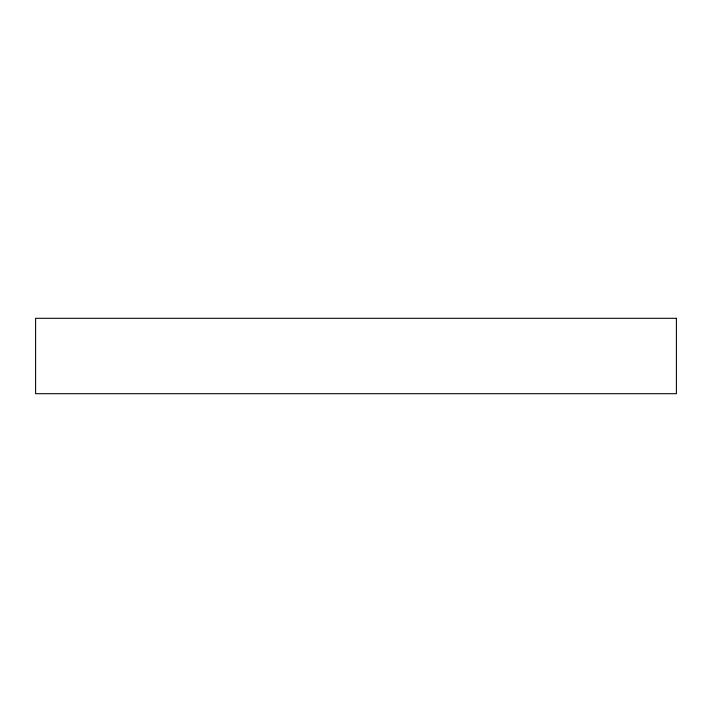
<?xml version="1.0" encoding="UTF-8"?>
<svg xmlns="http://www.w3.org/2000/svg" width="712" height="712" viewBox="0 0 712 712"><rect width="100%" height="100%" fill="white"/><g stroke="black" fill="none" stroke-linecap="round" stroke-linejoin="round"><path stroke-width="1.07" d="M676.4 318.308L35.6 318.308L35.6 393.692L676.4 393.692L676.4 318.308"/></g></svg>
